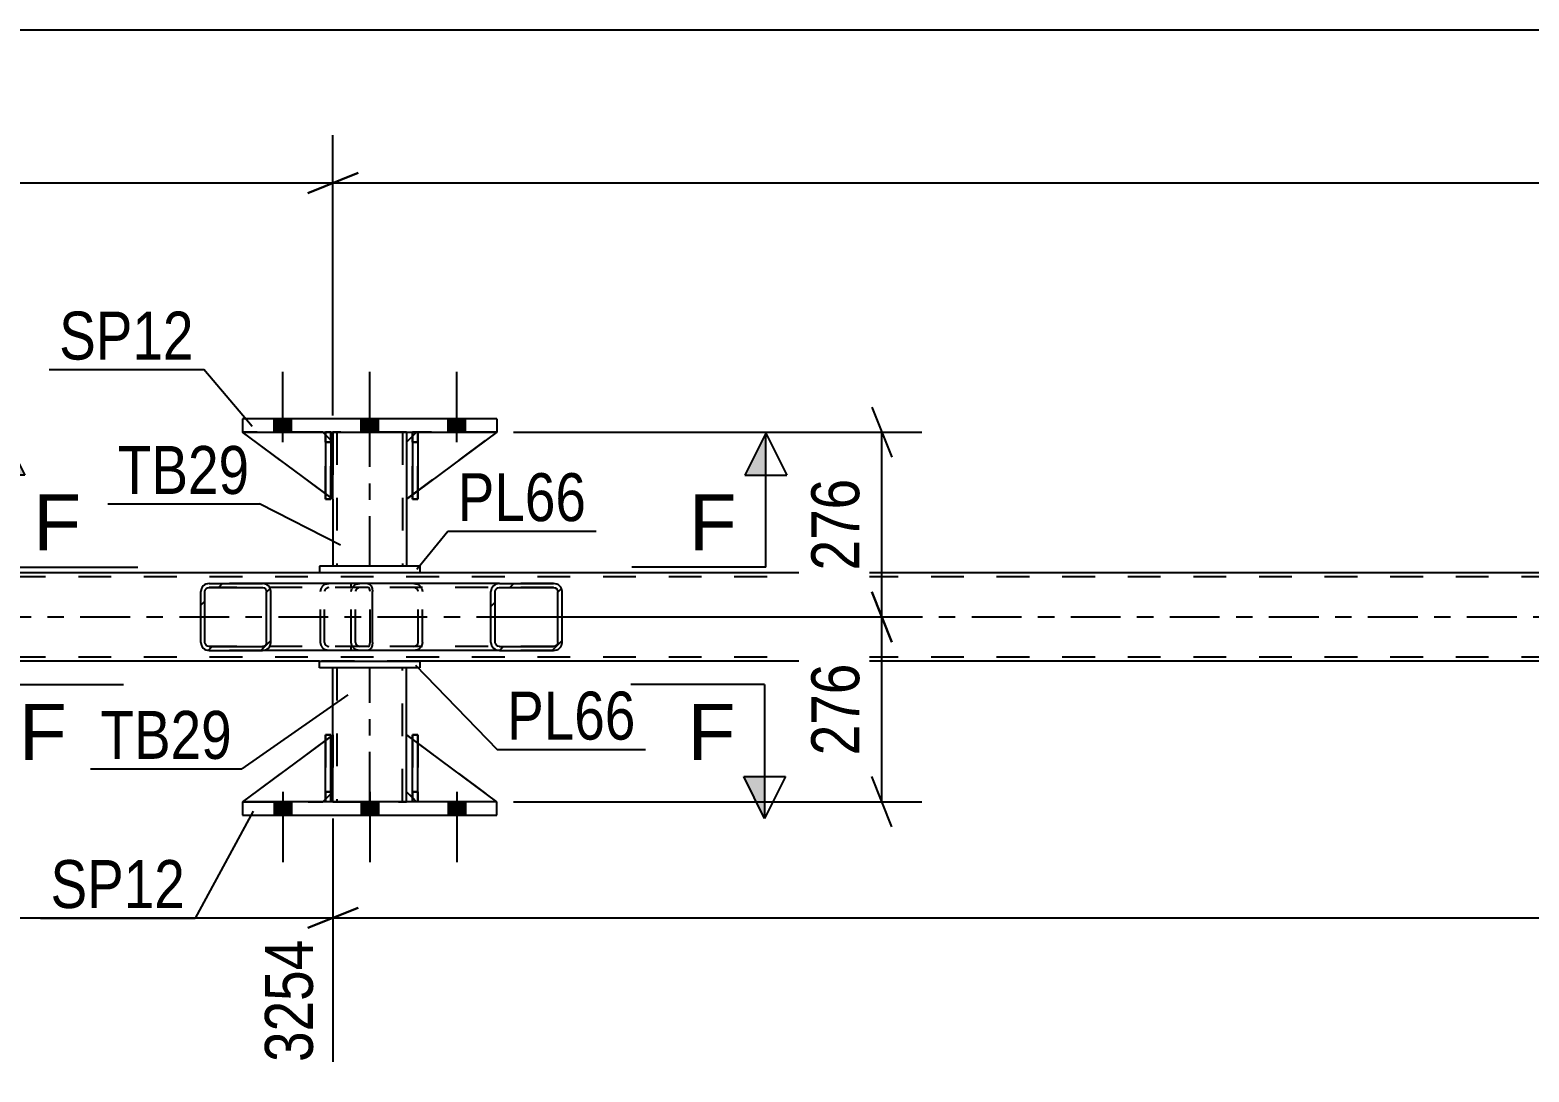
# Model space of a CAD drawing. Header units: millimetres. Extents: x 0 to 841, y 0 to 594.
# Drawn here: x 136.6 to 226.2, y 200.5 to 262.7 of the extents above; entities that cross this region are included whole.
import ezdxf

# ---------------------------------------------------------------- set-up
doc = ezdxf.new("R2010")
doc.units = ezdxf.units.MM
doc.linetypes.add('DXK_LINE_DOT2', pattern=[3.9198, 1.9599, -1.9599])
doc.linetypes.add('DXK_LINE_DOT3', pattern=[5.9187, 2.979, -0.9799, 0.9799, -0.9799])
doc.styles.add('Arial', font='ARIAL.TTF', dxfattribs={"height": 0.2})
doc.styles.add('Arial Narrow', font='ARIALN.TTF', dxfattribs={"height": 0.2})

# ---------------------------------------------------------------- blocks, each defined once
blk = doc.blocks.new('Part-404166606-3774 - 3614')
at = {"color": 7, "linetype": 'DXK_LINE_DOT2'}
for p, q in [((154.595, 220.5), (154.275, 220.263)), ((154.721, 217.194), (154.721, 220.594)), ((154.721, 217.194), (154.121, 216.594)), ((154.595, 217.067), (154.275, 216.747)), ((149.321, 216.594), (154.121, 216.594))]:
    blk.add_line(p, q, dxfattribs=at)
at = {"color": 2, "linetype": 'Continuous'}
for p, q in [((154.721, 220.594), (154.595, 220.5)), ((154.721, 217.194), (154.721, 220.594)), ((154.275, 220.263), (149.321, 216.594)), ((154.721, 217.194), (154.595, 217.067)), ((154.721, 217.194), (154.721, 217.194)), ((154.275, 216.747), (154.121, 216.594))]:
    blk.add_line(p, q, dxfattribs=at)
blk = doc.blocks.new('Part-404166606-3779 - 3614')
at = {"color": 7, "linetype": 'DXK_LINE_DOT2'}
for p, q in [((154.595, 220.594), (154.275, 220.594)), ((154.275, 217.194), (154.275, 220.594)), ((154.275, 216.594), (154.275, 220.594)), ((154.595, 220.594), (154.595, 217.194)), ((154.595, 216.594), (154.595, 220.594)), ((154.595, 217.194), (154.275, 217.194)), ((154.275, 216.594), (154.275, 217.194)), ((154.595, 217.194), (154.595, 216.594)), ((154.595, 216.594), (154.275, 216.594)), ((154.595, 216.594), (154.595, 216.594))]:
    blk.add_line(p, q, dxfattribs=at)
blk = doc.blocks.new('Part-404166606-3784 - 3614')
at = {"color": 2, "linetype": 'Continuous'}
for p, q in [((159.795, 238.674), (159.475, 238.674)), ((159.475, 238.674), (159.475, 234.674)), ((159.795, 238.674), (159.795, 238.674)), ((159.795, 238.674), (159.795, 234.674)), ((159.795, 234.674), (159.475, 234.674))]:
    blk.add_line(p, q, dxfattribs=at)
at = {"color": 7, "linetype": 'DXK_LINE_DOT2'}
for p, q in [((159.475, 238.074), (159.475, 238.674)), ((159.795, 238.074), (159.795, 238.674)), ((159.795, 238.674), (159.795, 238.674)), ((159.795, 238.074), (159.475, 238.074)), ((159.475, 238.074), (159.475, 234.674)), ((159.795, 234.674), (159.795, 238.074))]:
    blk.add_line(p, q, dxfattribs=at)
blk = doc.blocks.new('Bolt-404166606-3665 - 3614')
at = {"linetype": 'Continuous'}
for points in [[(151.201, 238.674), (152.241, 238.674), (152.241, 239.474), (151.201, 239.474)], [(151.201, 238.674), (152.241, 238.674), (152.241, 239.474), (151.201, 239.474)], [(151.201, 238.674), (152.241, 238.674), (152.241, 239.474), (151.201, 239.474)], [(156.401, 238.674), (157.441, 238.674), (157.441, 239.474), (156.401, 239.474)], [(156.401, 238.674), (157.441, 238.674), (157.441, 239.474), (156.401, 239.474)], [(161.601, 238.674), (162.641, 238.674), (162.641, 239.474), (161.601, 239.474)], [(161.601, 238.674), (162.641, 238.674), (162.641, 239.474), (161.601, 239.474)], [(161.601, 238.674), (162.641, 238.674), (162.641, 239.474), (161.601, 239.474)]]:
    blk.add_hatch(color=1, dxfattribs=at).paths.add_polyline_path(points)
at = {"color": 1, "linetype": 'Continuous'}
for p, q in [((151.721, 238.074), (151.721, 242.274)), ((151.721, 238.074), (151.721, 242.274)), ((151.721, 238.074), (151.721, 242.274)), ((156.921, 238.074), (156.921, 242.274)), ((156.921, 238.074), (156.921, 242.274)), ((162.121, 238.074), (162.121, 242.274)), ((162.121, 238.074), (162.121, 242.274)), ((162.121, 238.074), (162.121, 242.274)), ((151.201, 238.674), (151.201, 239.474)), ((151.201, 238.674), (151.201, 239.474)), ((151.201, 238.674), (151.201, 239.474)), ((152.241, 238.674), (152.241, 239.474)), ((152.241, 238.674), (152.241, 239.474)), ((152.241, 238.674), (152.241, 239.474)), ((156.401, 238.674), (156.401, 239.474)), ((156.401, 238.674), (156.401, 239.474)), ((157.441, 238.674), (157.441, 239.474)), ((157.441, 238.674), (157.441, 239.474)), ((161.601, 238.674), (161.601, 239.474)), ((161.601, 238.674), (161.601, 239.474)), ((161.601, 238.674), (161.601, 239.474)), ((162.641, 238.674), (162.641, 239.474)), ((162.641, 238.674), (162.641, 239.474)), ((162.641, 238.674), (162.641, 239.474))]:
    blk.add_line(p, q, dxfattribs=at)
blk = doc.blocks.new('Bolt-404166606-3666 - 3614')
at = {"linetype": 'Continuous'}
for points in [[(152.241, 216.594), (151.201, 216.594), (151.201, 215.794), (152.241, 215.794)], [(152.241, 216.594), (151.201, 216.594), (151.201, 215.794), (152.241, 215.794)], [(152.241, 216.594), (151.201, 216.594), (151.201, 215.794), (152.241, 215.794)], [(157.441, 216.594), (156.401, 216.594), (156.401, 215.794), (157.441, 215.794)], [(157.441, 216.594), (156.401, 216.594), (156.401, 215.794), (157.441, 215.794)], [(162.641, 216.594), (161.601, 216.594), (161.601, 215.794), (162.641, 215.794)], [(162.641, 216.594), (161.601, 216.594), (161.601, 215.794), (162.641, 215.794)], [(162.641, 216.594), (161.601, 216.594), (161.601, 215.794), (162.641, 215.794)]]:
    blk.add_hatch(color=1, dxfattribs=at).paths.add_polyline_path(points)
at = {"color": 1, "linetype": 'Continuous'}
for p, q in [((151.721, 217.194), (151.721, 212.994)), ((151.721, 217.194), (151.721, 212.994)), ((151.721, 217.194), (151.721, 212.994)), ((156.921, 217.194), (156.921, 212.994)), ((156.921, 217.194), (156.921, 212.994)), ((162.121, 217.194), (162.121, 212.994)), ((162.121, 217.194), (162.121, 212.994)), ((162.121, 217.194), (162.121, 212.994)), ((151.201, 216.594), (151.201, 215.794)), ((151.201, 216.594), (151.201, 215.794)), ((151.201, 216.594), (151.201, 215.794)), ((152.241, 216.594), (152.241, 215.794)), ((152.241, 216.594), (152.241, 215.794)), ((152.241, 216.594), (152.241, 215.794)), ((156.401, 216.594), (156.401, 215.794)), ((156.401, 216.594), (156.401, 215.794)), ((157.441, 216.594), (157.441, 215.794)), ((157.441, 216.594), (157.441, 215.794)), ((161.601, 216.594), (161.601, 215.794)), ((161.601, 216.594), (161.601, 215.794)), ((161.601, 216.594), (161.601, 215.794)), ((162.641, 216.594), (162.641, 215.794)), ((162.641, 216.594), (162.641, 215.794)), ((162.641, 216.594), (162.641, 215.794))]:
    blk.add_line(p, q, dxfattribs=at)
blk = doc.blocks.new('Part-404166606-3677 - 3614')
at = {"color": 2, "linetype": 'Continuous'}
for p, q in [((153.921, 230.274), (62.681, 230.274)), ((324.19, 230.274), (159.921, 230.274)), ((153.921, 224.994), (62.681, 224.994)), ((324.19, 224.994), (159.921, 224.994))]:
    blk.add_line(p, q, dxfattribs=at)
at = {"color": 7, "linetype": 'DXK_LINE_DOT2'}
for p, q in [((159.921, 230.274), (153.921, 230.274)), ((721.598, 230.034), (62.681, 230.034)), ((721.598, 225.234), (62.681, 225.234)), ((159.921, 224.994), (153.921, 224.994))]:
    blk.add_line(p, q, dxfattribs=at)
at = {"color": 7, "linetype": 'DXK_LINE_DOT3'}
blk.add_line((62.681, 227.634), (721.598, 227.634), dxfattribs=at)
blk = doc.blocks.new('Part-404166606-3766 - 3614')
at = {"color": 2, "linetype": 'Continuous'}
for p, q in [((164.521, 239.474), (149.321, 239.474)), ((149.321, 239.474), (149.321, 238.674)), ((164.521, 239.474), (164.521, 238.674)), ((149.321, 238.674), (164.521, 238.674))]:
    blk.add_line(p, q, dxfattribs=at)
blk = doc.blocks.new('Part-404166606-3772 - 3614')
at = {"color": 2, "linetype": 'Continuous'}
for p, q in [((159.121, 217.194), (159.121, 220.594)), ((159.475, 220.332), (159.121, 220.594)), ((164.521, 216.594), (159.795, 220.095)), ((159.475, 216.84), (159.121, 217.194))]:
    blk.add_line(p, q, dxfattribs=at)
at = {"color": 7, "linetype": 'DXK_LINE_DOT2'}
for p, q in [((159.795, 220.095), (159.475, 220.332)), ((159.721, 216.594), (159.475, 216.84)), ((164.521, 216.594), (159.721, 216.594)), ((164.521, 216.594), (164.521, 216.594)), ((164.521, 216.594), (164.521, 216.594))]:
    blk.add_line(p, q, dxfattribs=at)
blk = doc.blocks.new('Part-404166606-3775 - 3614')
at = {"color": 7, "linetype": 'DXK_LINE_DOT2'}
for p, q in [((154.721, 220.594), (149.321, 216.594)), ((154.721, 217.194), (154.721, 220.594)), ((154.721, 220.594), (154.721, 217.194)), ((154.121, 216.594), (154.721, 217.194)), ((154.721, 217.194), (154.121, 216.594)), ((154.721, 217.194), (154.721, 217.194)), ((149.321, 216.594), (154.121, 216.594))]:
    blk.add_line(p, q, dxfattribs=at)
blk = doc.blocks.new('Part-404166606-3778 - 3614')
at = {"color": 7, "linetype": 'DXK_LINE_DOT2'}
for p, q in [((159.795, 220.594), (159.475, 220.594)), ((159.475, 217.194), (159.475, 220.594)), ((159.475, 216.594), (159.475, 220.594)), ((159.795, 220.594), (159.795, 217.194)), ((159.795, 216.594), (159.795, 220.594)), ((159.795, 217.194), (159.475, 217.194)), ((159.475, 216.594), (159.475, 217.194)), ((159.795, 217.194), (159.795, 216.594)), ((159.795, 216.594), (159.475, 216.594)), ((159.795, 216.594), (159.795, 216.594))]:
    blk.add_line(p, q, dxfattribs=at)
blk = doc.blocks.new('Part-404166606-3781 - 3614')
at = {"color": 7, "linetype": 'DXK_LINE_DOT2'}
for p, q in [((159.721, 238.674), (159.121, 238.074)), ((159.121, 234.674), (164.521, 238.674)), ((164.521, 238.674), (159.721, 238.674)), ((159.121, 238.074), (159.121, 234.674))]:
    blk.add_line(p, q, dxfattribs=at)
blk = doc.blocks.new('Part-404166606-3782 - 3614')
at = {"color": 2, "linetype": 'Continuous'}
for p, q in [((154.275, 235.004), (149.321, 238.674)), ((154.275, 238.52), (154.121, 238.674)), ((154.721, 238.074), (154.595, 238.2)), ((154.721, 238.074), (154.721, 238.074)), ((154.721, 234.674), (154.721, 238.074)), ((154.595, 234.767), (154.721, 234.674)), ((154.721, 234.674), (154.721, 234.674))]:
    blk.add_line(p, q, dxfattribs=at)
at = {"color": 7, "linetype": 'DXK_LINE_DOT2'}
for p, q in [((154.121, 238.674), (149.321, 238.674)), ((154.121, 238.674), (154.721, 238.074)), ((154.595, 238.2), (154.275, 238.52)), ((154.721, 238.074), (154.721, 234.674)), ((154.595, 234.767), (154.275, 235.004))]:
    blk.add_line(p, q, dxfattribs=at)
blk = doc.blocks.new('Part-404166606-3783 - 3614')
at = {"color": 7, "linetype": 'DXK_LINE_DOT2'}
for p, q in [((154.721, 234.674), (149.321, 238.674)), ((149.321, 238.674), (154.121, 238.674)), ((154.121, 238.674), (154.721, 238.074)), ((154.721, 238.074), (154.121, 238.674)), ((154.721, 238.074), (154.721, 234.674)), ((154.721, 238.074), (154.721, 238.074)), ((154.721, 238.074), (154.721, 234.674))]:
    blk.add_line(p, q, dxfattribs=at)
blk = doc.blocks.new('Part-404166606-3876 - 3614')
at = {"color": 2, "linetype": 'Continuous'}
for p, q in [((154.721, 238.674), (154.721, 238.074)), ((159.121, 238.674), (159.121, 238.074)), ((154.721, 234.674), (154.721, 230.674)), ((159.121, 234.674), (159.121, 230.674))]:
    blk.add_line(p, q, dxfattribs=at)
at = {"color": 7, "linetype": 'DXK_LINE_DOT2'}
for p, q in [((159.121, 238.674), (154.721, 238.674)), ((154.961, 238.674), (154.961, 230.674)), ((158.881, 238.674), (158.881, 230.674)), ((154.721, 238.074), (154.721, 234.674)), ((159.121, 238.074), (159.121, 234.674)), ((159.121, 230.674), (154.721, 230.674))]:
    blk.add_line(p, q, dxfattribs=at)
at = {"color": 7, "linetype": 'DXK_LINE_DOT3'}
blk.add_line((156.921, 230.674), (156.921, 238.674), dxfattribs=at)
blk = doc.blocks.new('Part-404166606-3771 - 3614')
at = {"color": 2, "linetype": 'Continuous'}
for p, q in [((149.321, 216.594), (149.321, 215.794)), ((164.521, 216.594), (149.321, 216.594)), ((164.521, 215.794), (164.521, 216.594)), ((149.321, 215.794), (164.521, 215.794))]:
    blk.add_line(p, q, dxfattribs=at)
blk = doc.blocks.new('Part-404166606-3773 - 3614')
at = {"color": 7, "linetype": 'DXK_LINE_DOT2'}
for p, q in [((159.121, 217.194), (159.121, 220.594)), ((159.121, 220.594), (164.521, 216.594)), ((159.721, 216.594), (159.121, 217.194)), ((164.521, 216.594), (159.721, 216.594))]:
    blk.add_line(p, q, dxfattribs=at)
blk = doc.blocks.new('Part-404166606-3776 - 3614')
at = {"color": 2, "linetype": 'Continuous'}
for p, q in [((159.475, 216.594), (159.475, 220.594)), ((159.475, 220.594), (159.795, 220.594)), ((159.795, 216.594), (159.795, 220.594)), ((159.475, 216.594), (159.475, 216.594)), ((159.795, 216.594), (159.475, 216.594))]:
    blk.add_line(p, q, dxfattribs=at)
at = {"color": 7, "linetype": 'DXK_LINE_DOT2'}
for p, q in [((159.475, 220.594), (159.475, 217.194)), ((159.795, 217.194), (159.795, 220.594)), ((159.475, 217.194), (159.475, 216.594)), ((159.475, 217.194), (159.795, 217.194)), ((159.795, 216.594), (159.795, 217.194)), ((159.795, 216.594), (159.795, 216.594))]:
    blk.add_line(p, q, dxfattribs=at)
blk = doc.blocks.new('Part-404166606-3777 - 3614')
at = {"color": 2, "linetype": 'Continuous'}
for p, q in [((154.275, 216.594), (154.275, 220.594)), ((154.275, 220.594), (154.595, 220.594)), ((154.595, 216.594), (154.595, 220.594)), ((154.275, 216.594), (154.275, 216.594)), ((154.595, 216.594), (154.275, 216.594))]:
    blk.add_line(p, q, dxfattribs=at)
at = {"color": 7, "linetype": 'DXK_LINE_DOT2'}
for p, q in [((154.275, 220.594), (154.275, 217.194)), ((154.595, 217.194), (154.595, 220.594)), ((154.275, 217.194), (154.275, 216.594)), ((154.275, 217.194), (154.595, 217.194)), ((154.595, 216.594), (154.595, 217.194)), ((154.595, 216.594), (154.595, 216.594))]:
    blk.add_line(p, q, dxfattribs=at)
blk = doc.blocks.new('Part-404166606-3780 - 3614')
at = {"color": 2, "linetype": 'Continuous'}
for p, q in [((159.475, 238.427), (159.121, 238.074)), ((164.521, 238.674), (159.795, 235.173)), ((159.121, 238.074), (159.121, 234.674)), ((159.475, 234.936), (159.121, 234.674))]:
    blk.add_line(p, q, dxfattribs=at)
at = {"color": 7, "linetype": 'DXK_LINE_DOT2'}
for p, q in [((159.721, 238.674), (159.475, 238.427)), ((164.521, 238.674), (159.721, 238.674)), ((159.795, 235.173), (159.475, 234.936))]:
    blk.add_line(p, q, dxfattribs=at)
blk = doc.blocks.new('Part-404166606-3785 - 3614')
at = {"color": 2, "linetype": 'Continuous'}
for p, q in [((154.595, 238.674), (154.275, 238.674)), ((154.275, 238.674), (154.275, 234.674)), ((154.595, 238.674), (154.595, 238.674)), ((154.595, 238.674), (154.595, 234.674)), ((154.595, 234.674), (154.275, 234.674))]:
    blk.add_line(p, q, dxfattribs=at)
at = {"color": 7, "linetype": 'DXK_LINE_DOT2'}
for p, q in [((154.275, 238.074), (154.275, 238.674)), ((154.595, 238.074), (154.595, 238.674)), ((154.595, 238.674), (154.595, 238.674)), ((154.595, 238.074), (154.275, 238.074)), ((154.275, 238.074), (154.275, 234.674)), ((154.595, 234.674), (154.595, 238.074))]:
    blk.add_line(p, q, dxfattribs=at)
blk = doc.blocks.new('Part-404166606-3786 - 3614')
at = {"color": 7, "linetype": 'DXK_LINE_DOT2'}
for p, q in [((159.475, 238.074), (159.475, 238.674)), ((159.475, 238.674), (159.475, 238.674)), ((159.475, 238.674), (159.475, 234.674)), ((159.795, 238.674), (159.475, 238.674)), ((159.795, 238.074), (159.795, 238.674)), ((159.795, 234.674), (159.795, 238.674)), ((159.475, 234.674), (159.475, 238.074)), ((159.475, 238.074), (159.795, 238.074)), ((159.795, 238.074), (159.795, 234.674)), ((159.475, 234.674), (159.795, 234.674))]:
    blk.add_line(p, q, dxfattribs=at)
blk = doc.blocks.new('Part-404166606-3787 - 3614')
at = {"linetype": 'Continuous'}
h = blk.add_hatch(dxfattribs=at)
h.set_pattern_fill('', scale=0.7, style=0, pattern_type=0)
h.set_pattern_definition([(45, (150.972, 229.3374), (-1.57154, 1.57154), [])])
h.paths.add_polyline_path([(151.01, 229.154), (150.972, 229.337), (150.863, 229.493), (150.7, 229.597), (150.508, 229.634), (147.323, 229.634), (147.131, 229.597), (146.968, 229.493), (146.859, 229.337), (146.82, 229.154), (146.82, 226.114), (146.859, 225.93), (146.968, 225.774), (147.131, 225.67), (147.323, 225.634), (150.508, 225.634), (150.7, 225.67), (150.863, 225.774), (150.972, 225.93), (151.01, 226.114)])
h.paths.add_polyline_path([(150.74, 226.022), (150.685, 225.944), (150.604, 225.892), (150.508, 225.874), (147.323, 225.874), (147.227, 225.892), (147.145, 225.944), (147.091, 226.022), (147.072, 226.114), (147.072, 229.154), (147.091, 229.246), (147.145, 229.323), (147.227, 229.375), (147.323, 229.394), (150.508, 229.394), (150.604, 229.375), (150.685, 229.323), (150.74, 229.246), (150.759, 229.154), (150.759, 226.114)])
at = {"color": 2, "linetype": 'Continuous'}
for p, q in [((146.859, 229.337), (146.82, 229.154)), ((147.323, 229.634), (147.131, 229.597)), ((147.145, 229.323), (147.227, 229.375)), ((147.227, 229.375), (147.323, 229.394)), ((147.323, 229.634), (150.508, 229.634)), ((147.323, 229.394), (150.508, 229.394)), ((156.808, 229.634), (150.508, 229.634)), ((150.7, 229.597), (150.508, 229.634)), ((150.508, 229.394), (150.604, 229.375)), ((150.604, 229.375), (150.685, 229.323)), ((151.01, 229.154), (150.972, 229.337)), ((156.808, 229.634), (156.912, 229.597)), ((156.912, 229.597), (156.999, 229.493)), ((156.999, 229.493), (157.058, 229.337)), ((157.058, 229.337), (157.079, 229.154)), ((146.82, 226.114), (146.82, 229.154)), ((147.072, 229.154), (147.091, 229.246)), ((147.072, 226.114), (147.072, 229.154)), ((147.091, 229.246), (147.145, 229.323)), ((150.685, 229.323), (150.74, 229.246)), ((150.74, 229.246), (150.759, 229.154)), ((150.759, 226.114), (150.759, 229.154)), ((151.01, 226.114), (151.01, 229.154)), ((157.079, 226.114), (157.079, 229.154)), ((146.82, 226.114), (146.859, 225.93)), ((147.091, 226.022), (147.072, 226.114)), ((147.145, 225.944), (147.091, 226.022)), ((147.227, 225.892), (147.145, 225.944)), ((147.323, 225.874), (147.227, 225.892)), ((147.323, 225.874), (150.508, 225.874)), ((150.604, 225.892), (150.508, 225.874)), ((150.685, 225.944), (150.604, 225.892)), ((150.74, 226.022), (150.685, 225.944)), ((150.759, 226.114), (150.74, 226.022)), ((150.972, 225.93), (151.01, 226.114)), ((156.999, 225.774), (156.912, 225.67)), ((157.058, 225.93), (156.999, 225.774)), ((157.079, 226.114), (157.058, 225.93)), ((147.131, 225.67), (147.323, 225.634)), ((147.323, 225.634), (150.508, 225.634)), ((150.508, 225.634), (150.7, 225.67)), ((156.808, 225.634), (150.508, 225.634)), ((156.912, 225.67), (156.808, 225.634))]:
    blk.add_line(p, q, dxfattribs=at)
at = {"color": 7, "linetype": 'DXK_LINE_DOT2'}
for p, q in [((150.508, 229.634), (147.323, 229.634)), ((156.808, 229.394), (147.323, 229.394)), ((153.971, 229.154), (154.009, 229.337)), ((154.281, 229.597), (154.473, 229.634)), ((154.377, 229.375), (154.296, 229.323)), ((154.473, 229.394), (154.377, 229.375)), ((155.816, 229.394), (155.816, 229.634)), ((156.86, 229.375), (156.808, 229.394)), ((156.904, 229.323), (156.86, 229.375)), ((153.971, 226.114), (153.971, 229.154)), ((154.241, 229.246), (154.222, 229.154)), ((154.222, 226.114), (154.222, 229.154)), ((154.296, 229.323), (154.241, 229.246)), ((156.933, 229.246), (156.904, 229.323)), ((156.943, 229.154), (156.933, 229.246)), ((156.943, 226.114), (156.943, 229.154)), ((156.808, 225.874), (147.323, 225.874)), ((154.009, 225.93), (153.971, 226.114)), ((154.222, 226.114), (154.241, 226.022)), ((154.241, 226.022), (154.296, 225.944)), ((154.296, 225.944), (154.318, 225.93)), ((154.318, 225.93), (154.377, 225.892)), ((154.377, 225.892), (154.473, 225.874)), ((155.816, 225.634), (155.816, 225.874)), ((156.808, 225.874), (156.86, 225.892)), ((156.86, 225.892), (156.904, 225.944)), ((156.904, 225.944), (156.933, 226.022)), ((156.933, 226.022), (156.943, 226.114)), ((150.508, 225.634), (147.323, 225.634)), ((154.473, 225.634), (154.281, 225.67))]:
    blk.add_line(p, q, dxfattribs=at)
at = {"color": 2, "linetype": 'Continuous'}
for centre, start, end in [((147.309, 229.139), 111.1941, 156.15059), ((150.522, 229.139), 23.84941, 68.8059), ((147.309, 226.129), 203.84941, 248.8059), ((150.522, 226.129), 291.1941, 336.15059)]:
    blk.add_arc(centre, 0.492, start, end, dxfattribs=at)
at = {"color": 7, "linetype": 'DXK_LINE_DOT2'}
for centre, start, end in [((154.459, 229.139), 111.1941, 156.15059), ((154.459, 226.129), 203.84941, 248.8059)]:
    blk.add_arc(centre, 0.492, start, end, dxfattribs=at)
blk = doc.blocks.new('Part-404166606-3789 - 3614')
at = {"linetype": 'Continuous'}
h = blk.add_hatch(dxfattribs=at)
h.set_pattern_fill('', scale=0.7, style=0, pattern_type=0)
h.set_pattern_definition([(45, (168.3827, 229.3374), (-1.57154, 1.57154), [])])
h.paths.add_polyline_path([(168.422, 229.154), (168.383, 229.337), (168.272, 229.493), (168.106, 229.597), (167.911, 229.634), (164.676, 229.634), (164.48, 229.597), (164.315, 229.493), (164.204, 229.337), (164.165, 229.154), (164.165, 226.114), (164.204, 225.93), (164.315, 225.774), (164.48, 225.67), (164.676, 225.634), (167.911, 225.634), (168.106, 225.67), (168.272, 225.774), (168.383, 225.93), (168.422, 226.114)])
h.paths.add_polyline_path([(168.147, 226.022), (168.091, 225.944), (168.009, 225.892), (167.911, 225.874), (164.676, 225.874), (164.578, 225.892), (164.495, 225.944), (164.44, 226.022), (164.42, 226.114), (164.42, 229.154), (164.44, 229.246), (164.495, 229.323), (164.578, 229.375), (164.676, 229.394), (167.911, 229.394), (168.009, 229.375), (168.091, 229.323), (168.147, 229.246), (168.166, 229.154), (168.166, 226.114)])
at = {"color": 7, "linetype": 'DXK_LINE_DOT2'}
for p, q in [((155.816, 229.154), (155.854, 229.337)), ((156.131, 229.597), (156.326, 229.634)), ((156.229, 229.375), (156.146, 229.323)), ((156.326, 229.394), (156.229, 229.375)), ((156.808, 229.634), (156.326, 229.634)), ((167.911, 229.394), (156.326, 229.394)), ((159.561, 229.634), (159.757, 229.597)), ((159.659, 229.375), (159.561, 229.394)), ((159.742, 229.323), (159.659, 229.375)), ((160.033, 229.337), (160.072, 229.154)), ((167.911, 229.634), (164.676, 229.634)), ((155.816, 226.114), (155.816, 229.154)), ((156.09, 229.246), (156.071, 229.154)), ((156.071, 226.114), (156.071, 229.154)), ((156.146, 229.323), (156.09, 229.246)), ((159.797, 229.246), (159.742, 229.323)), ((159.817, 229.154), (159.797, 229.246)), ((159.817, 226.114), (159.817, 229.154)), ((160.072, 226.114), (160.072, 229.154)), ((155.854, 225.93), (155.816, 226.114)), ((156.071, 226.114), (156.09, 226.022)), ((156.09, 226.022), (156.146, 225.944)), ((156.146, 225.944), (156.229, 225.892)), ((156.229, 225.892), (156.326, 225.874)), ((167.911, 225.874), (156.326, 225.874)), ((159.561, 225.874), (159.659, 225.892)), ((159.659, 225.892), (159.742, 225.944)), ((159.742, 225.944), (159.797, 226.022)), ((159.797, 226.022), (159.817, 226.114)), ((160.072, 226.114), (160.033, 225.93)), ((156.326, 225.634), (156.131, 225.67)), ((156.808, 225.634), (156.326, 225.634)), ((159.757, 225.67), (159.561, 225.634)), ((167.911, 225.634), (164.676, 225.634))]:
    blk.add_line(p, q, dxfattribs=at)
at = {"color": 2, "linetype": 'Continuous'}
for p, q in [((164.676, 229.634), (156.808, 229.634)), ((164.204, 229.337), (164.165, 229.154)), ((164.676, 229.634), (164.48, 229.597)), ((164.495, 229.323), (164.578, 229.375)), ((164.578, 229.375), (164.676, 229.394)), ((164.676, 229.634), (167.911, 229.634)), ((164.676, 229.394), (167.911, 229.394)), ((168.106, 229.597), (167.911, 229.634)), ((167.911, 229.394), (168.009, 229.375)), ((168.009, 229.375), (168.091, 229.323)), ((168.422, 229.154), (168.383, 229.337)), ((164.165, 226.114), (164.165, 229.154)), ((164.42, 229.154), (164.44, 229.246)), ((164.42, 226.114), (164.42, 229.154)), ((164.44, 229.246), (164.495, 229.323)), ((168.091, 229.323), (168.147, 229.246)), ((168.147, 229.246), (168.166, 229.154)), ((168.166, 226.114), (168.166, 229.154)), ((168.422, 226.114), (168.422, 229.154)), ((164.165, 226.114), (164.204, 225.93)), ((164.44, 226.022), (164.42, 226.114)), ((164.495, 225.944), (164.44, 226.022)), ((164.578, 225.892), (164.495, 225.944)), ((164.676, 225.874), (164.578, 225.892)), ((164.676, 225.874), (167.911, 225.874)), ((168.009, 225.892), (167.911, 225.874)), ((168.091, 225.944), (168.009, 225.892)), ((168.147, 226.022), (168.091, 225.944)), ((168.166, 226.114), (168.147, 226.022)), ((168.383, 225.93), (168.422, 226.114)), ((164.676, 225.634), (156.808, 225.634)), ((164.48, 225.67), (164.676, 225.634)), ((164.676, 225.634), (167.911, 225.634)), ((167.911, 225.634), (168.106, 225.67))]:
    blk.add_line(p, q, dxfattribs=at)
at = {"color": 7, "linetype": 'DXK_LINE_DOT2'}
for centre, start, end in [((156.307, 229.133), 110.75832, 155.68004), ((159.581, 229.133), 24.31996, 69.24168), ((156.307, 226.135), 204.31996, 249.24168), ((159.581, 226.135), 290.75832, 335.68004)]:
    blk.add_arc(centre, 0.496, start, end, dxfattribs=at)
at = {"color": 2, "linetype": 'Continuous'}
for centre, start, end in [((164.656, 229.133), 110.75832, 155.68004), ((167.93, 229.133), 24.31996, 69.24168), ((164.656, 226.135), 204.31996, 249.24168), ((167.93, 226.135), 290.75832, 335.68004)]:
    blk.add_arc(centre, 0.496, start, end, dxfattribs=at)
blk = doc.blocks.new('Part-404166606-3881 - 3614')
at = {"color": 2, "linetype": 'Continuous'}
for p, q in [((159.921, 230.674), (153.921, 230.674)), ((153.921, 230.674), (153.921, 230.274)), ((159.921, 230.274), (153.921, 230.274)), ((159.921, 230.674), (159.921, 230.274))]:
    blk.add_line(p, q, dxfattribs=at)
blk = doc.blocks.new('Part-404166606-3886 - 3614')
at = {"color": 2, "linetype": 'Continuous'}
for p, q in [((153.921, 224.994), (159.921, 224.994)), ((153.921, 224.594), (153.921, 224.994)), ((159.921, 224.994), (159.921, 224.594)), ((159.921, 224.594), (153.921, 224.594))]:
    blk.add_line(p, q, dxfattribs=at)
blk = doc.blocks.new('Part-404166606-3891 - 3614')
at = {"color": 2, "linetype": 'Continuous'}
for p, q in [((154.721, 220.594), (154.721, 224.594)), ((159.121, 220.594), (159.121, 224.594)), ((154.721, 216.594), (154.721, 217.194)), ((159.121, 216.594), (159.121, 217.194))]:
    blk.add_line(p, q, dxfattribs=at)
at = {"color": 7, "linetype": 'DXK_LINE_DOT2'}
for p, q in [((159.121, 224.594), (154.721, 224.594)), ((154.961, 224.594), (154.961, 216.594)), ((158.881, 216.594), (158.881, 224.594)), ((154.721, 217.194), (154.721, 220.594)), ((159.121, 217.194), (159.121, 220.594)), ((154.721, 216.594), (159.121, 216.594))]:
    blk.add_line(p, q, dxfattribs=at)
at = {"color": 7, "linetype": 'DXK_LINE_DOT3'}
blk.add_line((156.921, 216.594), (156.921, 224.594), dxfattribs=at)
blk = doc.blocks.new('Part-404166606-3892 - 3614')
at = {"color": 7, "linetype": 'DXK_LINE_DOT2'}
for p, q in [((154.275, 238.074), (154.275, 238.674)), ((154.275, 238.674), (154.275, 238.674)), ((154.275, 238.674), (154.275, 234.674)), ((154.595, 238.674), (154.275, 238.674)), ((154.595, 238.074), (154.595, 238.674)), ((154.595, 234.674), (154.595, 238.674)), ((154.275, 234.674), (154.275, 238.074)), ((154.275, 238.074), (154.595, 238.074)), ((154.595, 238.074), (154.595, 234.674)), ((154.275, 234.674), (154.595, 234.674))]:
    blk.add_line(p, q, dxfattribs=at)
blk = doc.blocks.new('StraightDimension-404166606-14226 - 3614')
at = {"color": 7, "linetype": 'Continuous'}
for p, q in [((154.721, 215.594), (154.721, 201.052)), ((156.221, 210.265), (153.221, 209.065)), ((154.721, 209.665), (324.989, 209.665))]:
    blk.add_line(p, q, dxfattribs=at)
blk = doc.blocks.new('StraightDimension-404166606-14227 - 3614')
at = {"color": 7, "linetype": 'Continuous'}
for p, q in [((154.721, 215.594), (154.721, 201.052)), ((54.061, 209.665), (154.721, 209.665)), ((153.221, 209.065), (156.221, 210.265))]:
    blk.add_line(p, q, dxfattribs=at)
at = {"color": 0, "linetype": 'Continuous'}
blk.add_wipeout([(154.121, 208.965), (149.921, 208.965), (149.921, 200.452), (154.121, 200.452)], dxfattribs=at)
at = {"color": 3, "linetype": 'Continuous', "style": 'Arial Narrow'}
blk.add_text('3254', height=2.8633, rotation=90.00021, dxfattribs=at).set_placement((153.521, 201.052))
blk = doc.blocks.new('StraightDimension-404166606-14249 - 3614')
at = {"color": 7, "linetype": 'Continuous'}
for p, q in [((154.721, 239.674), (154.721, 256.408)), ((156.221, 254.158), (153.221, 252.958)), ((154.721, 253.558), (324.989, 253.558))]:
    blk.add_line(p, q, dxfattribs=at)
blk = doc.blocks.new('StraightDimension-404166606-14250 - 3614')
at = {"color": 7, "linetype": 'Continuous'}
for p, q in [((154.721, 239.674), (154.721, 256.408)), ((54.061, 253.558), (154.721, 253.558)), ((153.221, 252.958), (156.221, 254.158))]:
    blk.add_line(p, q, dxfattribs=at)
blk = doc.blocks.new('StraightDimension-404166606-19240 - 3614')
at = {"color": 7, "linetype": 'Continuous'}
blk.add_line((54.061, 262.696), (730.218, 262.696), dxfattribs=at)
blk = doc.blocks.new('StraightDimension-404166606-37389 - 3614')
at = {"color": 7, "linetype": 'Continuous'}
for p, q in [((186.921, 240.174), (188.121, 237.174)), ((165.521, 238.674), (189.921, 238.674)), ((187.521, 227.634), (187.521, 238.674)), ((188.121, 226.134), (186.921, 229.134)), ((165.521, 227.634), (189.921, 227.634))]:
    blk.add_line(p, q, dxfattribs=at)
at = {"color": 0}
blk.add_wipeout([(186.771, 236.496), (182.571, 236.496), (182.571, 229.812), (186.771, 229.812)], dxfattribs=at)
at = {"color": 3, "style": 'Arial Narrow'}
blk.add_text('276', height=2.8633, rotation=90.00021, dxfattribs=at).set_placement((186.171, 230.412))
blk = doc.blocks.new('StraightDimension-404166606-37390 - 3614')
at = {"color": 7, "linetype": 'Continuous'}
for p, q in [((186.921, 229.134), (188.121, 226.134)), ((165.521, 227.634), (189.921, 227.634)), ((187.521, 216.594), (187.521, 227.634)), ((188.121, 215.094), (186.921, 218.094)), ((165.521, 216.594), (189.921, 216.594))]:
    blk.add_line(p, q, dxfattribs=at)
at = {"color": 0}
blk.add_wipeout([(186.771, 225.456), (182.571, 225.456), (182.571, 218.772), (186.771, 218.772)], dxfattribs=at)
at = {"color": 3, "style": 'Arial Narrow'}
blk.add_text('276', height=2.8633, rotation=90.00021, dxfattribs=at).set_placement((186.171, 219.372))
blk = doc.blocks.new('Mark-404166606-3762 - 3614')
at = {"color": 30, "linetype": 'Continuous'}
for p in [(137.762, 242.409), (149.898, 239.005)]:
    blk.add_line(p, (147.001, 242.409), dxfattribs=at)
at = {"color": 0}
blk.add_wipeout([(146.401, 243.009), (146.401, 246.009), (138.362, 246.009), (138.362, 243.009)], dxfattribs=at)
blk.add_wipeout([(146.401, 243.009), (146.401, 246.009), (138.362, 246.009), (138.362, 243.009)], dxfattribs=at)
at = {"color": 3, "style": 'Arial Narrow'}
blk.add_text('SP12', height=2.8633, dxfattribs=at).set_placement((138.362, 243.009))
blk = doc.blocks.new('Mark-404166606-3767 - 3614')
at = {"color": 30, "linetype": 'Continuous'}
for p in [(149.962, 216.036), (137.245, 209.646)]:
    blk.add_line(p, (146.484, 209.646), dxfattribs=at)
at = {"color": 0}
blk.add_wipeout([(145.884, 210.246), (145.884, 213.246), (137.845, 213.246), (137.845, 210.246)], dxfattribs=at)
blk.add_wipeout([(145.884, 210.246), (145.884, 213.246), (137.845, 213.246), (137.845, 210.246)], dxfattribs=at)
at = {"color": 3, "style": 'Arial Narrow'}
blk.add_text('SP12', height=2.8633, dxfattribs=at).set_placement((137.845, 210.246))
blk = doc.blocks.new('Mark-404166606-3882 - 3614')
at = {"color": 30, "linetype": 'Continuous'}
for p, q in [((159.652, 224.755), (164.533, 219.71)), ((164.533, 219.71), (173.409, 219.71))]:
    blk.add_line(p, q, dxfattribs=at)
at = {"color": 0}
blk.add_wipeout([(172.809, 220.31), (172.809, 223.31), (165.133, 223.31), (165.133, 220.31)], dxfattribs=at)
blk.add_wipeout([(172.809, 220.31), (172.809, 223.31), (165.133, 223.31), (165.133, 220.31)], dxfattribs=at)
at = {"color": 3, "style": 'Arial Narrow'}
blk.add_text('PL66', height=2.8633, dxfattribs=at).set_placement((165.133, 220.31))
blk = doc.blocks.new('Mark-404166606-3872 - 3614')
at = {"color": 30, "linetype": 'Continuous'}
for p in [(141.271, 234.382), (155.177, 231.919)]:
    blk.add_line(p, (150.326, 234.382), dxfattribs=at)
at = {"color": 0}
blk.add_wipeout([(149.726, 234.982), (149.726, 237.982), (141.871, 237.982), (141.871, 234.982)], dxfattribs=at)
blk.add_wipeout([(149.726, 234.982), (149.726, 237.982), (141.871, 237.982), (141.871, 234.982)], dxfattribs=at)
at = {"color": 3, "style": 'Arial Narrow'}
blk.add_text('TB29', height=2.8633, dxfattribs=at).set_placement((141.871, 234.982))
blk = doc.blocks.new('Mark-404166606-3877 - 3614')
at = {"color": 30, "linetype": 'Continuous'}
for p, q in [((159.741, 230.484), (161.579, 232.758)), ((161.579, 232.758), (170.455, 232.758))]:
    blk.add_line(p, q, dxfattribs=at)
at = {"color": 0}
blk.add_wipeout([(169.855, 233.358), (169.855, 236.358), (162.179, 236.358), (162.179, 233.358)], dxfattribs=at)
blk.add_wipeout([(169.855, 233.358), (169.855, 236.358), (162.179, 236.358), (162.179, 233.358)], dxfattribs=at)
at = {"color": 3, "style": 'Arial Narrow'}
blk.add_text('PL66', height=2.8633, dxfattribs=at).set_placement((162.179, 233.358))
blk = doc.blocks.new('Mark-404166606-3887 - 3614')
at = {"color": 30, "linetype": 'Continuous'}
for p in [(155.613, 222.982), (140.23, 218.558)]:
    blk.add_line(p, (149.285, 218.558), dxfattribs=at)
at = {"color": 0}
blk.add_wipeout([(148.685, 219.158), (148.685, 222.158), (140.83, 222.158), (140.83, 219.158)], dxfattribs=at)
blk.add_wipeout([(148.685, 219.158), (148.685, 222.158), (140.83, 222.158), (140.83, 219.158)], dxfattribs=at)
at = {"color": 3, "style": 'Arial Narrow'}
blk.add_text('TB29', height=2.8633, dxfattribs=at).set_placement((140.83, 219.158))
blk = doc.blocks.new('SectionMark-404166606-3982 - 3614')
at = {"linetype": 'Continuous'}
for points in [[(136.312, 236.108), (135.062, 236.108), (135.062, 238.608)], [(180.589, 236.108), (179.339, 236.108), (180.589, 238.608)]]:
    blk.add_hatch(color=6, dxfattribs=at).paths.add_polyline_path(points)
at = {"color": 6, "linetype": 'Continuous'}
for p, q in [((133.812, 236.108), (135.062, 238.608)), ((135.062, 230.608), (135.062, 238.608)), ((135.062, 238.608), (136.312, 236.108)), ((180.589, 238.608), (179.339, 236.108)), ((180.589, 230.608), (180.589, 238.608)), ((180.589, 238.608), (181.839, 236.108)), ((136.312, 236.108), (133.812, 236.108)), ((179.339, 236.108), (181.839, 236.108)), ((135.062, 230.608), (143.062, 230.608)), ((180.589, 230.608), (172.589, 230.608))]:
    blk.add_line(p, q, dxfattribs=at)
at = {"color": 0, "linetype": 'Continuous'}
for points in [[(139.662, 231.608), (139.662, 235.108), (136.812, 235.108), (136.812, 231.608)], [(178.839, 231.608), (178.839, 235.108), (175.989, 235.108), (175.989, 231.608)]]:
    blk.add_wipeout(points, dxfattribs=at)
at = {"color": 3, "linetype": 'Continuous', "style": 'Arial'}
for p in [(136.812, 231.608), (175.989, 231.608)]:
    blk.add_text('F', height=3.343, dxfattribs=at).set_placement(p)
blk = doc.blocks.new('SectionMark-404166606-3984 - 3614')
at = {"linetype": 'Continuous'}
for points in [[(134.214, 218.094), (135.464, 218.094), (134.214, 215.594)], [(179.266, 218.094), (180.516, 218.094), (180.516, 215.594)]]:
    blk.add_hatch(color=6, dxfattribs=at).paths.add_polyline_path(points)
at = {"color": 6, "linetype": 'Continuous'}
for p, q in [((134.214, 223.594), (142.214, 223.594)), ((134.214, 223.594), (134.214, 215.594)), ((180.516, 223.594), (172.516, 223.594)), ((180.516, 223.594), (180.516, 215.594)), ((134.214, 215.594), (132.964, 218.094)), ((135.464, 218.094), (132.964, 218.094)), ((134.214, 215.594), (135.464, 218.094)), ((179.266, 218.094), (181.766, 218.094)), ((180.516, 215.594), (179.266, 218.094)), ((181.766, 218.094), (180.516, 215.594))]:
    blk.add_line(p, q, dxfattribs=at)
at = {"color": 0, "linetype": 'Continuous'}
for points in [[(138.814, 219.094), (138.814, 222.594), (135.964, 222.594), (135.964, 219.094)], [(178.766, 219.094), (178.766, 222.594), (175.916, 222.594), (175.916, 219.094)]]:
    blk.add_wipeout(points, dxfattribs=at)
at = {"color": 3, "linetype": 'Continuous', "style": 'Arial'}
for p in [(135.964, 219.094), (175.916, 219.094)]:
    blk.add_text('F', height=3.343, dxfattribs=at).set_placement(p)

msp = doc.modelspace()

# ---------------------------------------------------------------- block references
for name in ['Bolt-404166606-3665 - 3614', 'Part-404166606-3766 - 3614', 'Part-404166606-3782 - 3614', 'Part-404166606-3783 - 3614', 'Part-404166606-3785 - 3614', 'Part-404166606-3892 - 3614', 'Part-404166606-3876 - 3614', 'Part-404166606-3781 - 3614', 'Part-404166606-3780 - 3614', 'Part-404166606-3784 - 3614', 'Part-404166606-3786 - 3614', 'Part-404166606-3677 - 3614', 'Part-404166606-3881 - 3614', 'Part-404166606-3787 - 3614', 'Part-404166606-3789 - 3614', 'Part-404166606-3886 - 3614', 'Part-404166606-3891 - 3614', 'Part-404166606-3774 - 3614', 'Part-404166606-3775 - 3614', 'Part-404166606-3779 - 3614', 'Part-404166606-3777 - 3614', 'Part-404166606-3772 - 3614', 'Part-404166606-3773 - 3614', 'Part-404166606-3778 - 3614', 'Part-404166606-3776 - 3614', 'Bolt-404166606-3666 - 3614', 'Part-404166606-3771 - 3614']:
    msp.add_blockref(name, (0, 0))

# ---------------------------------------------------------------- next in the draw order: block references
for name in ['StraightDimension-404166606-14249 - 3614', 'StraightDimension-404166606-14226 - 3614']:
    msp.add_blockref(name, (0, 0))

# ---------------------------------------------------------------- next in the draw order: block references
for name in ['StraightDimension-404166606-14250 - 3614', 'StraightDimension-404166606-14227 - 3614']:
    msp.add_blockref(name, (0, 0))

# ---------------------------------------------------------------- next in the draw order: block references
for name in ['StraightDimension-404166606-19240 - 3614', 'Mark-404166606-3887 - 3614', 'Mark-404166606-3767 - 3614']:
    msp.add_blockref(name, (0, 0))

# ---------------------------------------------------------------- next in the draw order: block references
for name in ['Mark-404166606-3762 - 3614', 'StraightDimension-404166606-37389 - 3614', 'Mark-404166606-3872 - 3614']:
    msp.add_blockref(name, (0, 0))

# ---------------------------------------------------------------- next in the draw order: block references
for name in ['Mark-404166606-3877 - 3614', 'StraightDimension-404166606-37390 - 3614']:
    msp.add_blockref(name, (0, 0))

# ---------------------------------------------------------------- next in the draw order: block references
for name in ['SectionMark-404166606-3982 - 3614', 'Mark-404166606-3882 - 3614']:
    msp.add_blockref(name, (0, 0))

# ---------------------------------------------------------------- next in the draw order: block references
msp.add_blockref('SectionMark-404166606-3984 - 3614', (0, 0))

doc.saveas('drawing.dxf')
